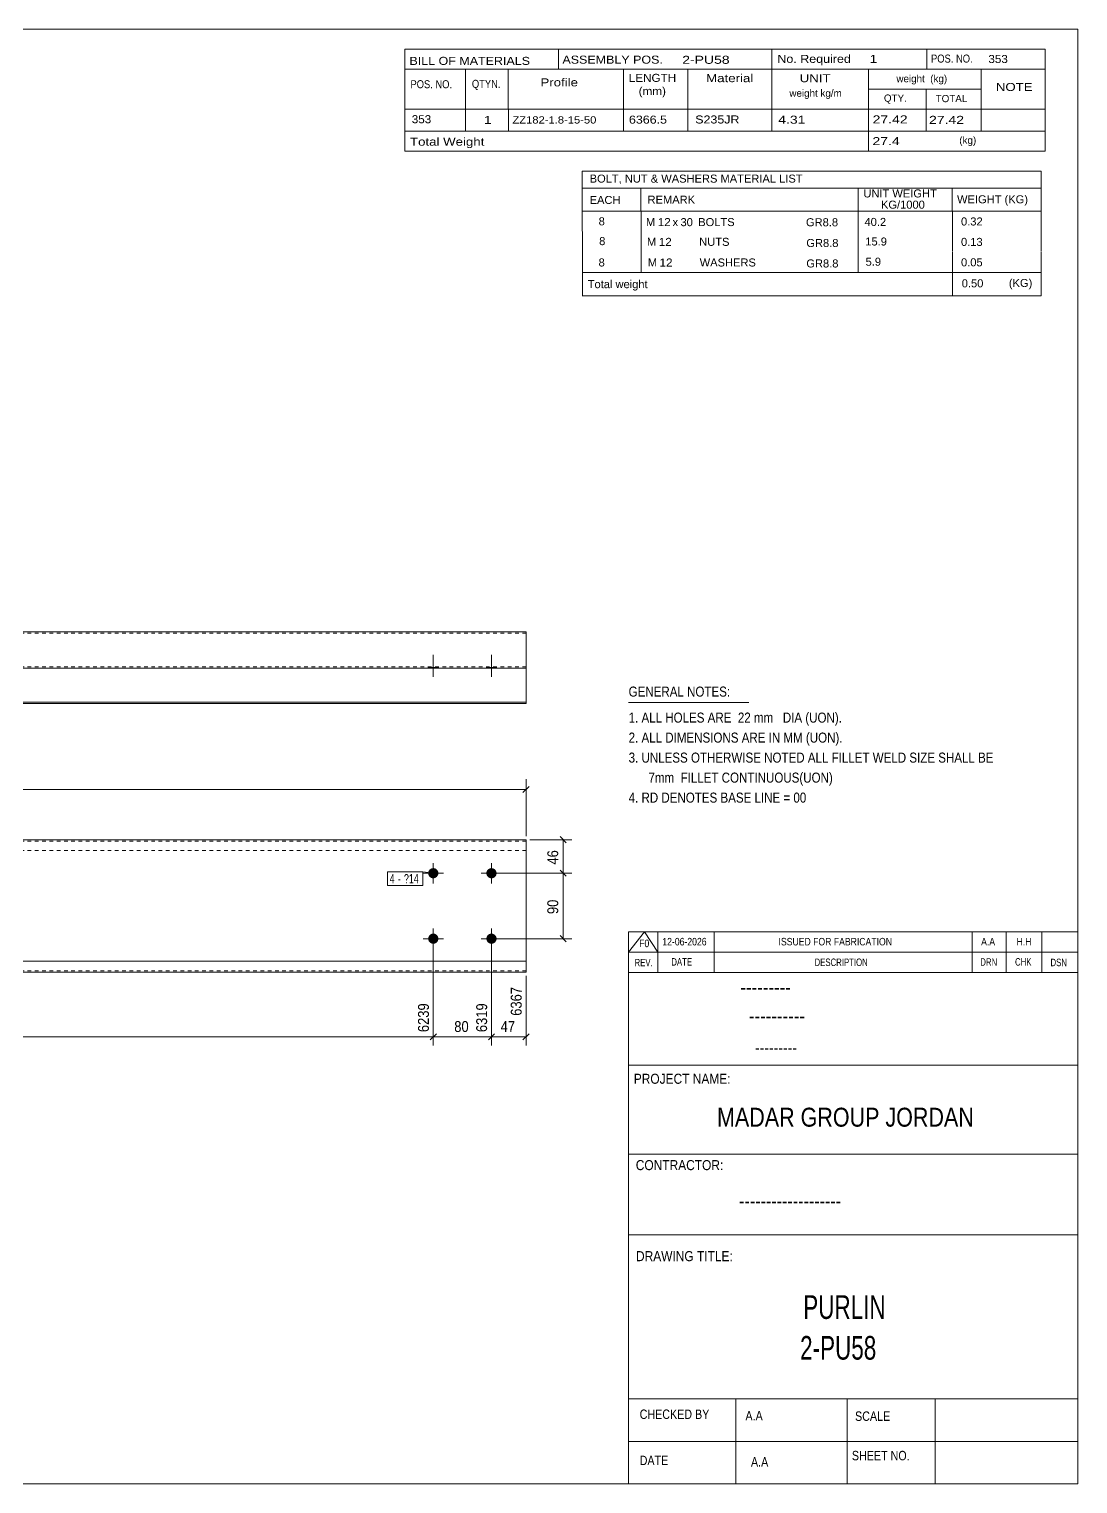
# Model space of a CAD drawing. Header units: millimetres. Extents: x 2 to 579, y 1 to 405.
# Drawn here: x 290.7 to 579, y 5 to 405 of the extents above; entities that cross this region are included whole.
import ezdxf

# ---------------------------------------------------------------- set-up
doc = ezdxf.new("R2010")
doc.units = ezdxf.units.MM
doc.linetypes.add('XKITLINE00', pattern=[0])
doc.linetypes.add('XKITLINE01', pattern=[4, 1, -1, 1, -1])
for name, color, linetype, lineweight in [('Bolt', 3, 'Continuous', 0), ('BoltMark', 7, 'Continuous', 0), ('Dimensions', 7, 'Continuous', 0), ('DrawingSheet', 5, 'Continuous', 0), ('OtherObjectType', 7, 'Continuous', 0), ('Part', 2, 'Continuous', 0)]:
    doc.layers.add(name, color=color, linetype=linetype, lineweight=lineweight)
doc.styles.add('@ARIAL_UNICODE_MS_BOLD', font='ARIAL.TTF')
doc.styles.add('ARIAL', font='ARIAL.TTF')
doc.styles.add('ARIAL_NARROW', font='ARIALN.TTF')
doc.styles.add('COMIC_SANS_MS_BOLD', font='COMICBD.TTF')
doc.styles.add('SWIS721_EX_BT', font='ARIAL.TTF')
doc.styles.add('SWISSE', font='ARIAL.TTF')

# ---------------------------------------------------------------- blocks, each defined once
blk = doc.blocks.new('*A2')
at = {"layer": 'Bolt'}
for points in [[(403.2, 172.88), (403.2, 172.84), (403.19, 172.81), (403.19, 172.77), (403.19, 172.74), (403.18, 172.7), (403.18, 172.67), (403.17, 172.64), (403.16, 172.6), (403.16, 172.57), (403.15, 172.54), (403.14, 172.5), (403.13, 172.47), (403.12, 172.44), (403.1, 172.41), (403.09, 172.37), (403.08, 172.34), (403.06, 172.31), (403.05, 172.28), (403.03, 172.25), (403.02, 172.22), (403, 172.19), (402.98, 172.16), (402.96, 172.13), (402.94, 172.1), (402.92, 172.08), (402.9, 172.05), (402.88, 172.02), (402.86, 172), (402.83, 171.97), (402.81, 171.94), (402.79, 171.92), (402.76, 171.9), (402.74, 171.87), (402.71, 171.85), (402.69, 171.83), (402.66, 171.81), (402.63, 171.79), (402.6, 171.77), (402.57, 171.75), (402.55, 171.73), (402.52, 171.71), (402.49, 171.69), (402.46, 171.68), (402.43, 171.66), (402.4, 171.64), (402.36, 171.63), (402.33, 171.62), (402.3, 171.6), (402.27, 171.59), (402.24, 171.58), (402.2, 171.57), (402.17, 171.56), (402.14, 171.55), (402.1, 171.54), (402.07, 171.54), (402.04, 171.53), (402, 171.53), (401.97, 171.52), (401.93, 171.52), (401.9, 171.51), (401.87, 171.51), (401.83, 171.51), (401.8, 171.51), (401.76, 171.51), (401.73, 171.51), (401.69, 171.51), (401.66, 171.52), (401.63, 171.52), (401.59, 171.53), (401.56, 171.53), (401.52, 171.54), (401.49, 171.54), (401.46, 171.55), (401.42, 171.56), (401.39, 171.57), (401.36, 171.58), (401.33, 171.59), (401.29, 171.6), (401.26, 171.62), (401.23, 171.63), (401.2, 171.64), (401.17, 171.66), (401.14, 171.68), (401.11, 171.69), (401.08, 171.71), (401.05, 171.73), (401.02, 171.75), (400.99, 171.77), (400.96, 171.79), (400.94, 171.81), (400.91, 171.83), (400.88, 171.85), (400.86, 171.87), (400.83, 171.9), (400.81, 171.92), (400.78, 171.94), (400.76, 171.97), (400.74, 172), (400.71, 172.02), (400.69, 172.05), (400.67, 172.08), (400.65, 172.1), (400.63, 172.13), (400.61, 172.16), (400.6, 172.19), (400.58, 172.22), (400.56, 172.25), (400.55, 172.28), (400.53, 172.31), (400.52, 172.34), (400.5, 172.37), (400.49, 172.41), (400.48, 172.44), (400.47, 172.47), (400.46, 172.5), (400.45, 172.54), (400.44, 172.57), (400.43, 172.6), (400.42, 172.64), (400.42, 172.67), (400.41, 172.7), (400.41, 172.74), (400.4, 172.77), (400.4, 172.81), (400.4, 172.84), (400.4, 172.88), (400.4, 172.91), (400.4, 172.94), (400.4, 172.98), (400.4, 173.01), (400.4, 173.05), (400.41, 173.08), (400.41, 173.12), (400.42, 173.15), (400.42, 173.18), (400.43, 173.22), (400.44, 173.25), (400.45, 173.28), (400.46, 173.32), (400.47, 173.35), (400.48, 173.38), (400.49, 173.41), (400.5, 173.45), (400.52, 173.48), (400.53, 173.51), (400.55, 173.54), (400.56, 173.57), (400.58, 173.6), (400.6, 173.63), (400.61, 173.66), (400.63, 173.69), (400.65, 173.72), (400.67, 173.74), (400.69, 173.77), (400.71, 173.8), (400.74, 173.82), (400.76, 173.85), (400.78, 173.88), (400.81, 173.9), (400.83, 173.92), (400.86, 173.95), (400.88, 173.97), (400.91, 173.99), (400.94, 174.01), (400.96, 174.03), (400.99, 174.05), (401.02, 174.07), (401.05, 174.09), (401.08, 174.11), (401.11, 174.13), (401.14, 174.14), (401.17, 174.16), (401.2, 174.18), (401.23, 174.19), (401.26, 174.2), (401.29, 174.22), (401.33, 174.23), (401.36, 174.24), (401.39, 174.25), (401.42, 174.26), (401.46, 174.27), (401.49, 174.28), (401.52, 174.28), (401.56, 174.29), (401.59, 174.29), (401.63, 174.3), (401.66, 174.3), (401.69, 174.31), (401.73, 174.31), (401.76, 174.31), (401.8, 174.31), (401.83, 174.31), (401.87, 174.31), (401.9, 174.31), (401.93, 174.3), (401.97, 174.3), (402, 174.29), (402.04, 174.29), (402.07, 174.28), (402.1, 174.28), (402.14, 174.27), (402.17, 174.26), (402.2, 174.25), (402.24, 174.24), (402.27, 174.23), (402.3, 174.22), (402.33, 174.2), (402.36, 174.19), (402.4, 174.18), (402.43, 174.16), (402.46, 174.14), (402.49, 174.13), (402.52, 174.11), (402.55, 174.09), (402.57, 174.07), (402.6, 174.05), (402.63, 174.03), (402.66, 174.01), (402.69, 173.99), (402.71, 173.97), (402.74, 173.95), (402.76, 173.92), (402.79, 173.9), (402.81, 173.88), (402.83, 173.85), (402.86, 173.82), (402.88, 173.8), (402.9, 173.77), (402.92, 173.74), (402.94, 173.72), (402.96, 173.69), (402.98, 173.66), (403, 173.63), (403.02, 173.6), (403.03, 173.57), (403.05, 173.54), (403.06, 173.51), (403.08, 173.48), (403.09, 173.45), (403.1, 173.41), (403.12, 173.38), (403.13, 173.35), (403.14, 173.32), (403.15, 173.28), (403.16, 173.25), (403.16, 173.22), (403.17, 173.18), (403.18, 173.15), (403.18, 173.12), (403.19, 173.08), (403.19, 173.05), (403.19, 173.01), (403.2, 172.98), (403.2, 172.94), (403.2, 172.91)], [(419.2, 172.88), (419.2, 172.84), (419.19, 172.81), (419.19, 172.77), (419.19, 172.74), (419.18, 172.7), (419.18, 172.67), (419.17, 172.64), (419.16, 172.6), (419.16, 172.57), (419.15, 172.54), (419.14, 172.5), (419.13, 172.47), (419.12, 172.44), (419.1, 172.41), (419.09, 172.37), (419.08, 172.34), (419.06, 172.31), (419.05, 172.28), (419.03, 172.25), (419.02, 172.22), (419, 172.19), (418.98, 172.16), (418.96, 172.13), (418.94, 172.1), (418.92, 172.08), (418.9, 172.05), (418.88, 172.02), (418.86, 172), (418.83, 171.97), (418.81, 171.94), (418.79, 171.92), (418.76, 171.9), (418.74, 171.87), (418.71, 171.85), (418.69, 171.83), (418.66, 171.81), (418.63, 171.79), (418.6, 171.77), (418.57, 171.75), (418.55, 171.73), (418.52, 171.71), (418.49, 171.69), (418.46, 171.68), (418.43, 171.66), (418.4, 171.64), (418.36, 171.63), (418.33, 171.62), (418.3, 171.6), (418.27, 171.59), (418.24, 171.58), (418.2, 171.57), (418.17, 171.56), (418.14, 171.55), (418.1, 171.54), (418.07, 171.54), (418.04, 171.53), (418, 171.53), (417.97, 171.52), (417.93, 171.52), (417.9, 171.51), (417.87, 171.51), (417.83, 171.51), (417.8, 171.51), (417.76, 171.51), (417.73, 171.51), (417.69, 171.51), (417.66, 171.52), (417.63, 171.52), (417.59, 171.53), (417.56, 171.53), (417.52, 171.54), (417.49, 171.54), (417.46, 171.55), (417.42, 171.56), (417.39, 171.57), (417.36, 171.58), (417.33, 171.59), (417.29, 171.6), (417.26, 171.62), (417.23, 171.63), (417.2, 171.64), (417.17, 171.66), (417.14, 171.68), (417.11, 171.69), (417.08, 171.71), (417.05, 171.73), (417.02, 171.75), (416.99, 171.77), (416.96, 171.79), (416.94, 171.81), (416.91, 171.83), (416.88, 171.85), (416.86, 171.87), (416.83, 171.9), (416.81, 171.92), (416.78, 171.94), (416.76, 171.97), (416.74, 172), (416.71, 172.02), (416.69, 172.05), (416.67, 172.08), (416.65, 172.1), (416.63, 172.13), (416.61, 172.16), (416.6, 172.19), (416.58, 172.22), (416.56, 172.25), (416.55, 172.28), (416.53, 172.31), (416.52, 172.34), (416.5, 172.37), (416.49, 172.41), (416.48, 172.44), (416.47, 172.47), (416.46, 172.5), (416.45, 172.54), (416.44, 172.57), (416.43, 172.6), (416.42, 172.64), (416.42, 172.67), (416.41, 172.7), (416.41, 172.74), (416.4, 172.77), (416.4, 172.81), (416.4, 172.84), (416.4, 172.88), (416.4, 172.91), (416.4, 172.94), (416.4, 172.98), (416.4, 173.01), (416.4, 173.05), (416.41, 173.08), (416.41, 173.12), (416.42, 173.15), (416.42, 173.18), (416.43, 173.22), (416.44, 173.25), (416.45, 173.28), (416.46, 173.32), (416.47, 173.35), (416.48, 173.38), (416.49, 173.41), (416.5, 173.45), (416.52, 173.48), (416.53, 173.51), (416.55, 173.54), (416.56, 173.57), (416.58, 173.6), (416.6, 173.63), (416.61, 173.66), (416.63, 173.69), (416.65, 173.72), (416.67, 173.74), (416.69, 173.77), (416.71, 173.8), (416.74, 173.82), (416.76, 173.85), (416.78, 173.88), (416.81, 173.9), (416.83, 173.92), (416.86, 173.95), (416.88, 173.97), (416.91, 173.99), (416.94, 174.01), (416.96, 174.03), (416.99, 174.05), (417.02, 174.07), (417.05, 174.09), (417.08, 174.11), (417.11, 174.13), (417.14, 174.14), (417.17, 174.16), (417.2, 174.18), (417.23, 174.19), (417.26, 174.2), (417.29, 174.22), (417.33, 174.23), (417.36, 174.24), (417.39, 174.25), (417.42, 174.26), (417.46, 174.27), (417.49, 174.28), (417.52, 174.28), (417.56, 174.29), (417.59, 174.29), (417.63, 174.3), (417.66, 174.3), (417.69, 174.31), (417.73, 174.31), (417.76, 174.31), (417.8, 174.31), (417.83, 174.31), (417.87, 174.31), (417.9, 174.31), (417.93, 174.3), (417.97, 174.3), (418, 174.29), (418.04, 174.29), (418.07, 174.28), (418.1, 174.28), (418.14, 174.27), (418.17, 174.26), (418.2, 174.25), (418.24, 174.24), (418.27, 174.23), (418.3, 174.22), (418.33, 174.2), (418.36, 174.19), (418.4, 174.18), (418.43, 174.16), (418.46, 174.14), (418.49, 174.13), (418.52, 174.11), (418.55, 174.09), (418.57, 174.07), (418.6, 174.05), (418.63, 174.03), (418.66, 174.01), (418.69, 173.99), (418.71, 173.97), (418.74, 173.95), (418.76, 173.92), (418.79, 173.9), (418.81, 173.88), (418.83, 173.85), (418.86, 173.82), (418.88, 173.8), (418.9, 173.77), (418.92, 173.74), (418.94, 173.72), (418.96, 173.69), (418.98, 173.66), (419, 173.63), (419.02, 173.6), (419.03, 173.57), (419.05, 173.54), (419.06, 173.51), (419.08, 173.48), (419.09, 173.45), (419.1, 173.41), (419.12, 173.38), (419.13, 173.35), (419.14, 173.32), (419.15, 173.28), (419.16, 173.25), (419.16, 173.22), (419.17, 173.18), (419.18, 173.15), (419.18, 173.12), (419.19, 173.08), (419.19, 173.05), (419.19, 173.01), (419.2, 172.98), (419.2, 172.94), (419.2, 172.91)], [(403.2, 154.88), (403.2, 154.84), (403.19, 154.81), (403.19, 154.77), (403.19, 154.74), (403.18, 154.7), (403.18, 154.67), (403.17, 154.64), (403.16, 154.6), (403.16, 154.57), (403.15, 154.54), (403.14, 154.5), (403.13, 154.47), (403.12, 154.44), (403.1, 154.41), (403.09, 154.37), (403.08, 154.34), (403.06, 154.31), (403.05, 154.28), (403.03, 154.25), (403.02, 154.22), (403, 154.19), (402.98, 154.16), (402.96, 154.13), (402.94, 154.1), (402.92, 154.08), (402.9, 154.05), (402.88, 154.02), (402.86, 154), (402.83, 153.97), (402.81, 153.94), (402.79, 153.92), (402.76, 153.9), (402.74, 153.87), (402.71, 153.85), (402.69, 153.83), (402.66, 153.81), (402.63, 153.79), (402.6, 153.77), (402.57, 153.75), (402.55, 153.73), (402.52, 153.71), (402.49, 153.69), (402.46, 153.68), (402.43, 153.66), (402.4, 153.64), (402.36, 153.63), (402.33, 153.62), (402.3, 153.6), (402.27, 153.59), (402.24, 153.58), (402.2, 153.57), (402.17, 153.56), (402.14, 153.55), (402.1, 153.54), (402.07, 153.54), (402.04, 153.53), (402, 153.53), (401.97, 153.52), (401.93, 153.52), (401.9, 153.51), (401.87, 153.51), (401.83, 153.51), (401.8, 153.51), (401.76, 153.51), (401.73, 153.51), (401.69, 153.51), (401.66, 153.52), (401.63, 153.52), (401.59, 153.53), (401.56, 153.53), (401.52, 153.54), (401.49, 153.54), (401.46, 153.55), (401.42, 153.56), (401.39, 153.57), (401.36, 153.58), (401.33, 153.59), (401.29, 153.6), (401.26, 153.62), (401.23, 153.63), (401.2, 153.64), (401.17, 153.66), (401.14, 153.68), (401.11, 153.69), (401.08, 153.71), (401.05, 153.73), (401.02, 153.75), (400.99, 153.77), (400.96, 153.79), (400.94, 153.81), (400.91, 153.83), (400.88, 153.85), (400.86, 153.87), (400.83, 153.9), (400.81, 153.92), (400.78, 153.94), (400.76, 153.97), (400.74, 154), (400.71, 154.02), (400.69, 154.05), (400.67, 154.08), (400.65, 154.1), (400.63, 154.13), (400.61, 154.16), (400.6, 154.19), (400.58, 154.22), (400.56, 154.25), (400.55, 154.28), (400.53, 154.31), (400.52, 154.34), (400.5, 154.37), (400.49, 154.41), (400.48, 154.44), (400.47, 154.47), (400.46, 154.5), (400.45, 154.54), (400.44, 154.57), (400.43, 154.6), (400.42, 154.64), (400.42, 154.67), (400.41, 154.7), (400.41, 154.74), (400.4, 154.77), (400.4, 154.81), (400.4, 154.84), (400.4, 154.88), (400.4, 154.91), (400.4, 154.94), (400.4, 154.98), (400.4, 155.01), (400.4, 155.05), (400.41, 155.08), (400.41, 155.12), (400.42, 155.15), (400.42, 155.18), (400.43, 155.22), (400.44, 155.25), (400.45, 155.28), (400.46, 155.32), (400.47, 155.35), (400.48, 155.38), (400.49, 155.41), (400.5, 155.45), (400.52, 155.48), (400.53, 155.51), (400.55, 155.54), (400.56, 155.57), (400.58, 155.6), (400.6, 155.63), (400.61, 155.66), (400.63, 155.69), (400.65, 155.72), (400.67, 155.74), (400.69, 155.77), (400.71, 155.8), (400.74, 155.82), (400.76, 155.85), (400.78, 155.88), (400.81, 155.9), (400.83, 155.92), (400.86, 155.95), (400.88, 155.97), (400.91, 155.99), (400.94, 156.01), (400.96, 156.03), (400.99, 156.05), (401.02, 156.07), (401.05, 156.09), (401.08, 156.11), (401.11, 156.13), (401.14, 156.14), (401.17, 156.16), (401.2, 156.18), (401.23, 156.19), (401.26, 156.2), (401.29, 156.22), (401.33, 156.23), (401.36, 156.24), (401.39, 156.25), (401.42, 156.26), (401.46, 156.27), (401.49, 156.28), (401.52, 156.28), (401.56, 156.29), (401.59, 156.29), (401.63, 156.3), (401.66, 156.3), (401.69, 156.31), (401.73, 156.31), (401.76, 156.31), (401.8, 156.31), (401.83, 156.31), (401.87, 156.31), (401.9, 156.31), (401.93, 156.3), (401.97, 156.3), (402, 156.29), (402.04, 156.29), (402.07, 156.28), (402.1, 156.28), (402.14, 156.27), (402.17, 156.26), (402.2, 156.25), (402.24, 156.24), (402.27, 156.23), (402.3, 156.22), (402.33, 156.2), (402.36, 156.19), (402.4, 156.18), (402.43, 156.16), (402.46, 156.14), (402.49, 156.13), (402.52, 156.11), (402.55, 156.09), (402.57, 156.07), (402.6, 156.05), (402.63, 156.03), (402.66, 156.01), (402.69, 155.99), (402.71, 155.97), (402.74, 155.95), (402.76, 155.92), (402.79, 155.9), (402.81, 155.88), (402.83, 155.85), (402.86, 155.82), (402.88, 155.8), (402.9, 155.77), (402.92, 155.74), (402.94, 155.72), (402.96, 155.69), (402.98, 155.66), (403, 155.63), (403.02, 155.6), (403.03, 155.57), (403.05, 155.54), (403.06, 155.51), (403.08, 155.48), (403.09, 155.45), (403.1, 155.41), (403.12, 155.38), (403.13, 155.35), (403.14, 155.32), (403.15, 155.28), (403.16, 155.25), (403.16, 155.22), (403.17, 155.18), (403.18, 155.15), (403.18, 155.12), (403.19, 155.08), (403.19, 155.05), (403.19, 155.01), (403.2, 154.98), (403.2, 154.94), (403.2, 154.91)], [(419.2, 154.88), (419.2, 154.84), (419.19, 154.81), (419.19, 154.77), (419.19, 154.74), (419.18, 154.7), (419.18, 154.67), (419.17, 154.64), (419.16, 154.6), (419.16, 154.57), (419.15, 154.54), (419.14, 154.5), (419.13, 154.47), (419.12, 154.44), (419.1, 154.41), (419.09, 154.37), (419.08, 154.34), (419.06, 154.31), (419.05, 154.28), (419.03, 154.25), (419.02, 154.22), (419, 154.19), (418.98, 154.16), (418.96, 154.13), (418.94, 154.1), (418.92, 154.08), (418.9, 154.05), (418.88, 154.02), (418.86, 154), (418.83, 153.97), (418.81, 153.94), (418.79, 153.92), (418.76, 153.9), (418.74, 153.87), (418.71, 153.85), (418.69, 153.83), (418.66, 153.81), (418.63, 153.79), (418.6, 153.77), (418.57, 153.75), (418.55, 153.73), (418.52, 153.71), (418.49, 153.69), (418.46, 153.68), (418.43, 153.66), (418.4, 153.64), (418.36, 153.63), (418.33, 153.62), (418.3, 153.6), (418.27, 153.59), (418.24, 153.58), (418.2, 153.57), (418.17, 153.56), (418.14, 153.55), (418.1, 153.54), (418.07, 153.54), (418.04, 153.53), (418, 153.53), (417.97, 153.52), (417.93, 153.52), (417.9, 153.51), (417.87, 153.51), (417.83, 153.51), (417.8, 153.51), (417.76, 153.51), (417.73, 153.51), (417.69, 153.51), (417.66, 153.52), (417.63, 153.52), (417.59, 153.53), (417.56, 153.53), (417.52, 153.54), (417.49, 153.54), (417.46, 153.55), (417.42, 153.56), (417.39, 153.57), (417.36, 153.58), (417.33, 153.59), (417.29, 153.6), (417.26, 153.62), (417.23, 153.63), (417.2, 153.64), (417.17, 153.66), (417.14, 153.68), (417.11, 153.69), (417.08, 153.71), (417.05, 153.73), (417.02, 153.75), (416.99, 153.77), (416.96, 153.79), (416.94, 153.81), (416.91, 153.83), (416.88, 153.85), (416.86, 153.87), (416.83, 153.9), (416.81, 153.92), (416.78, 153.94), (416.76, 153.97), (416.74, 154), (416.71, 154.02), (416.69, 154.05), (416.67, 154.08), (416.65, 154.1), (416.63, 154.13), (416.61, 154.16), (416.6, 154.19), (416.58, 154.22), (416.56, 154.25), (416.55, 154.28), (416.53, 154.31), (416.52, 154.34), (416.5, 154.37), (416.49, 154.41), (416.48, 154.44), (416.47, 154.47), (416.46, 154.5), (416.45, 154.54), (416.44, 154.57), (416.43, 154.6), (416.42, 154.64), (416.42, 154.67), (416.41, 154.7), (416.41, 154.74), (416.4, 154.77), (416.4, 154.81), (416.4, 154.84), (416.4, 154.88), (416.4, 154.91), (416.4, 154.94), (416.4, 154.98), (416.4, 155.01), (416.4, 155.05), (416.41, 155.08), (416.41, 155.12), (416.42, 155.15), (416.42, 155.18), (416.43, 155.22), (416.44, 155.25), (416.45, 155.28), (416.46, 155.32), (416.47, 155.35), (416.48, 155.38), (416.49, 155.41), (416.5, 155.45), (416.52, 155.48), (416.53, 155.51), (416.55, 155.54), (416.56, 155.57), (416.58, 155.6), (416.6, 155.63), (416.61, 155.66), (416.63, 155.69), (416.65, 155.72), (416.67, 155.74), (416.69, 155.77), (416.71, 155.8), (416.74, 155.82), (416.76, 155.85), (416.78, 155.88), (416.81, 155.9), (416.83, 155.92), (416.86, 155.95), (416.88, 155.97), (416.91, 155.99), (416.94, 156.01), (416.96, 156.03), (416.99, 156.05), (417.02, 156.07), (417.05, 156.09), (417.08, 156.11), (417.11, 156.13), (417.14, 156.14), (417.17, 156.16), (417.2, 156.18), (417.23, 156.19), (417.26, 156.2), (417.29, 156.22), (417.33, 156.23), (417.36, 156.24), (417.39, 156.25), (417.42, 156.26), (417.46, 156.27), (417.49, 156.28), (417.52, 156.28), (417.56, 156.29), (417.59, 156.29), (417.63, 156.3), (417.66, 156.3), (417.69, 156.31), (417.73, 156.31), (417.76, 156.31), (417.8, 156.31), (417.83, 156.31), (417.87, 156.31), (417.9, 156.31), (417.93, 156.3), (417.97, 156.3), (418, 156.29), (418.04, 156.29), (418.07, 156.28), (418.1, 156.28), (418.14, 156.27), (418.17, 156.26), (418.2, 156.25), (418.24, 156.24), (418.27, 156.23), (418.3, 156.22), (418.33, 156.2), (418.36, 156.19), (418.4, 156.18), (418.43, 156.16), (418.46, 156.14), (418.49, 156.13), (418.52, 156.11), (418.55, 156.09), (418.57, 156.07), (418.6, 156.05), (418.63, 156.03), (418.66, 156.01), (418.69, 155.99), (418.71, 155.97), (418.74, 155.95), (418.76, 155.92), (418.79, 155.9), (418.81, 155.88), (418.83, 155.85), (418.86, 155.82), (418.88, 155.8), (418.9, 155.77), (418.92, 155.74), (418.94, 155.72), (418.96, 155.69), (418.98, 155.66), (419, 155.63), (419.02, 155.6), (419.03, 155.57), (419.05, 155.54), (419.06, 155.51), (419.08, 155.48), (419.09, 155.45), (419.1, 155.41), (419.12, 155.38), (419.13, 155.35), (419.14, 155.32), (419.15, 155.28), (419.16, 155.25), (419.16, 155.22), (419.17, 155.18), (419.18, 155.15), (419.18, 155.12), (419.19, 155.08), (419.19, 155.05), (419.19, 155.01), (419.2, 154.98), (419.2, 154.94), (419.2, 154.91)]]:
    blk.add_hatch(color=3, dxfattribs=at).paths.add_polyline_path(points, flags=17)
at = {"layer": 'Bolt', "color": 3, "linetype": 'XKITLINE00', "lineweight": 0}
for p, q in [((404.6, 172.91), (399, 172.91)), ((401.8, 175.71), (401.8, 170.11)), ((420.6, 172.91), (415, 172.91)), ((417.8, 175.71), (417.8, 170.11)), ((401.8, 157.71), (401.8, 152.11)), ((417.8, 157.71), (417.8, 152.11)), ((404.6, 154.91), (399, 154.91)), ((420.6, 154.91), (415, 154.91))]:
    blk.add_line(p, q, dxfattribs=at)
blk = doc.blocks.new('*A3')
at = {"layer": 'Part'}
blk.add_hatch(color=2, dxfattribs=at).paths.add_polyline_path([(76.7, 183.51), (78.3, 183.51), (77.5, 182.11)], flags=17)
at = {"layer": 'Part', "color": 2, "linetype": 'XKITLINE00', "lineweight": 0}
for p, q in [((17.5, 145.71), (17.5, 182.11)), ((243.5, 182.11), (17.5, 182.11)), ((77.5, 182.11), (76.7, 183.51)), ((76.7, 183.51), (78.3, 183.51)), ((78.3, 183.51), (77.5, 182.11)), ((427.3, 182.11), (243.6, 182.11)), ((427.3, 182.11), (427.3, 145.71)), ((243.5, 148.71), (17.5, 148.71)), ((427.3, 148.71), (243.6, 148.71)), ((243.5, 145.71), (17.5, 145.71)), ((427.3, 145.71), (243.6, 145.71))]:
    blk.add_line(p, q, dxfattribs=at)
at = {"layer": 'Part', "color": 7, "linetype": 'XKITLINE01', "lineweight": 0}
for p, q in [((243.5, 181.75), (17.5, 181.75)), ((427.3, 181.75), (243.6, 181.75)), ((243.5, 179.11), (17.5, 179.11)), ((427.3, 179.11), (243.6, 179.11)), ((243.5, 146.07), (17.5, 146.07)), ((427.3, 146.07), (243.6, 146.07))]:
    blk.add_line(p, q, dxfattribs=at)
at = {"layer": 'Part', "color": 2, "linetype": 'XKITLINE00', "lineweight": 0}
blk.add_circle((77.5, 183.01), 1, dxfattribs=at)
blk = doc.blocks.new('*A5')
at = {"layer": 'Bolt'}
for points in [[(400.4, 229.25), (400.4, 229.61), (403.2, 229.61), (403.2, 229.25)], [(400.4, 229.25), (400.4, 229.61), (403.2, 229.61), (403.2, 229.25)], [(416.4, 229.25), (416.4, 229.61), (419.2, 229.61), (419.2, 229.25)], [(416.4, 229.25), (416.4, 229.61), (419.2, 229.61), (419.2, 229.25)]]:
    blk.add_hatch(color=3, dxfattribs=at).paths.add_polyline_path(points, flags=17)
at = {"layer": 'Bolt', "color": 3, "linetype": 'XKITLINE00', "lineweight": 0}
for p, q in [((401.8, 232.93), (401.8, 226.93)), ((401.8, 232.93), (401.8, 226.93)), ((417.8, 232.93), (417.8, 226.93)), ((417.8, 232.93), (417.8, 226.93)), ((400.4, 229.61), (400.4, 229.25)), ((400.4, 229.61), (400.4, 229.25)), ((403.2, 229.61), (403.2, 229.25)), ((403.2, 229.61), (403.2, 229.25)), ((416.4, 229.61), (416.4, 229.25)), ((416.4, 229.61), (416.4, 229.25)), ((419.2, 229.61), (419.2, 229.25)), ((419.2, 229.61), (419.2, 229.25))]:
    blk.add_line(p, q, dxfattribs=at)
blk = doc.blocks.new('*A6')
at = {"layer": 'Part'}
blk.add_hatch(color=2, dxfattribs=at).paths.add_polyline_path([(76.7, 230.83), (78.3, 230.83), (77.5, 229.43)], flags=17)
at = {"layer": 'Part', "color": 2, "linetype": 'XKITLINE00', "lineweight": 0}
for p, q in [((17.5, 219.61), (17.5, 239.25)), ((243.5, 239.25), (17.5, 239.25)), ((427.3, 239.25), (243.6, 239.25)), ((427.3, 239.25), (427.3, 219.61)), ((243.5, 229.25), (17.5, 229.25)), ((77.5, 229.43), (76.7, 230.83)), ((76.7, 230.83), (78.3, 230.83)), ((78.3, 230.83), (77.5, 229.43)), ((427.3, 229.25), (243.6, 229.25)), ((243.5, 219.97), (17.5, 219.97)), ((243.5, 219.61), (17.5, 219.61)), ((427.3, 219.97), (243.6, 219.97)), ((427.3, 219.61), (243.6, 219.61))]:
    blk.add_line(p, q, dxfattribs=at)
at = {"layer": 'Part', "color": 7, "linetype": 'XKITLINE01', "lineweight": 0}
for p, q in [((243.5, 238.89), (17.5, 238.89)), ((427.3, 238.89), (243.6, 238.89)), ((243.5, 229.61), (17.5, 229.61)), ((427.3, 229.61), (243.6, 229.61))]:
    blk.add_line(p, q, dxfattribs=at)
at = {"layer": 'Part', "color": 2, "linetype": 'XKITLINE00', "lineweight": 0}
blk.add_circle((77.5, 230.33), 1, dxfattribs=at)
blk = doc.blocks.new('*A7')
at = {"layer": 'DrawingSheet', "color": 5, "linetype": 'XKITLINE00', "lineweight": 0}
for p, q in [((579, 405), (5, 405)), ((5, 405), (5, 5)), ((579, 5), (579, 405)), ((5, 5), (579, 5))]:
    blk.add_line(p, q, dxfattribs=at)
at = {"layer": 'DrawingSheet', "color": 5, "style": 'ARIAL', "width": 0.85}
blk.add_text('Tekla structures', height=2, rotation=90, dxfattribs=at).set_placement((4.5, 5.5))
blk = doc.blocks.new('*A8')
at = {"layer": 'OtherObjectType', "color": 7, "linetype": 'XKITLINE00', "lineweight": 0}
for p, q in [((442.76, 365.95), (442.75, 354.95)), ((442.76, 365.95), (568.88, 365.95)), ((568.88, 365.95), (568.88, 354.95)), ((442.75, 361.3), (568.88, 361.3)), ((458.87, 361.31), (458.87, 354.95)), ((518.57, 361.31), (518.57, 354.95)), ((544.47, 361.29), (544.47, 354.95)), ((442.76, 354.92), (442.76, 349.42)), ((442.77, 354.95), (568.88, 354.95)), ((458.92, 354.95), (458.92, 349.33)), ((518.57, 354.95), (518.57, 349.33)), ((544.5, 354.95), (544.5, 349.45)), ((568.88, 354.95), (568.88, 349.45)), ((442.79, 349.33), (442.79, 343.72)), ((458.95, 349.33), (458.95, 343.71)), ((518.57, 349.33), (518.57, 343.71)), ((544.5, 349.33), (544.5, 343.83)), ((568.88, 349.33), (568.88, 343.83)), ((442.79, 343.7), (442.79, 338.13)), ((458.95, 343.71), (458.95, 338.09)), ((518.57, 343.71), (518.57, 338.09)), ((544.5, 343.71), (544.5, 338.1)), ((568.88, 343.71), (568.88, 338.1)), ((568.88, 338.1), (442.75, 338.13)), ((442.78, 338.09), (442.78, 331.69)), ((442.85, 338.09), (568.87, 338.09)), ((544.5, 338.06), (544.5, 331.64)), ((568.87, 338.06), (568.87, 331.65)), ((442.77, 331.65), (568.87, 331.65))]:
    blk.add_line(p, q, dxfattribs=at)
at = {"layer": 'OtherObjectType', "color": 7, "style": 'ARIAL_NARROW'}
for s, width, p in [('BOLT, NUT & WASHERS MATERIAL LIST', 1.211571, (444.79, 362.79)), ('UNIT WEIGHT', 1.211571, (520.03, 358.72)), ('EACH', 1.211571, (444.78, 356.92)), ('REMARK', 1.211571, (460.7, 357.01)), (' KG/1000', 1.211571, (524.02, 355.63)), ('WEIGHT (KG)', 1.211571, (545.78, 357.1)), ('8', 1.211571, (447.26, 351.05)), ('M', 1.211571, (460.26, 350.85)), ('12', 1.275, (463.5, 350.83)), ('x', 1.211571, (467.58, 350.83)), ('30', 1.211571, (469.76, 350.82)), ('BOLTS', 1.211571, (474.63, 350.84)), ('GR8.8', 1.211571, (504.25, 350.79)), ('40.2', 1.211571, (520.34, 350.88)), ('0.32', 1.211571, (546.87, 351.01)), ('8', 1.211571, (447.4, 345.61)), ('M', 1.211571, (460.54, 345.41)), ('12', 1.275, (463.78, 345.39)), ('NUTS', 1.211571, (474.91, 345.41)), ('GR8.8', 1.211571, (504.35, 345.09)), ('15.9', 1.211571, (520.56, 345.5)), ('0.13', 1.211571, (546.87, 345.39)), ('8', 1.211571, (447.24, 339.74)), ('M', 1.211571, (460.76, 339.74)), ('12', 1.275, (464, 339.72)), ('WASHERS', 1.211571, (475.04, 339.73)), ('GR8.8', 1.211571, (504.35, 339.47)), ('5.9', 1.211571, (520.64, 339.94)), ('0.05', 1.211571, (546.87, 339.78)), ('Total weight', 1.211571, (444.26, 333.77)), ('0.50', 1.211571, (547.07, 334)), ('(KG)', 1.211571, (560.02, 334.1))]:
    blk.add_text(s, height=2.2, dxfattribs=dict(at, width=width)).set_placement(p)
blk = doc.blocks.new('*A9')
at = {"layer": 'OtherObjectType', "color": 7, "linetype": 'XKITLINE00', "lineweight": 0}
blk.add_line((455.5, 219.82), (488.5, 219.82), dxfattribs=at)
at = {"layer": 'OtherObjectType', "color": 7, "style": 'ARIAL_NARROW', "width": 1.008832}
for s, p in [('GENERAL NOTES:', (455.5, 221.47)), ('1. ALL HOLES ARE  22 mm   DIA (UON).', (455.5, 214.32)), ('2. ALL DIMENSIONS ARE IN MM (UON).', (455.5, 208.82)), ('3. UNLESS OTHERWISE NOTED ALL FILLET WELD SIZE SHALL BE', (455.5, 203.32)), ('7mm  FILLET CONTINUOUS(UON)', (460.95, 197.82)), ('4. RD DENOTES BASE LINE = 00', (455.5, 192.32))]:
    blk.add_text(s, height=2.75, dxfattribs=at).set_placement(p)
blk = doc.blocks.new('*A10')
at = {"layer": 'OtherObjectType', "color": 7, "linetype": 'XKITLINE00', "lineweight": 0}
for p, q in [((455.5, 156.76), (579, 156.76)), ((455.5, 151.21), (459.82, 156.76)), ((455.5, 151.21), (455.5, 156.76)), ((459.82, 156.76), (463.53, 151.21)), ((463.53, 151.21), (463.53, 156.76)), ((478.97, 151.21), (478.97, 156.76)), ((549.98, 151.21), (549.98, 156.76)), ((559.24, 151.21), (559.24, 156.76)), ((569.12, 151.21), (569.12, 156.76)), ((579, 151.21), (579, 156.76)), ((455.5, 151.21), (579, 151.21)), ((455.5, 145.65), (455.5, 151.21)), ((459.21, 151.21), (579, 151.21)), ((463.53, 145.65), (463.53, 151.21)), ((478.97, 145.65), (478.97, 151.21)), ((549.98, 145.65), (549.98, 151.21)), ((559.24, 145.65), (559.24, 151.21)), ((569.12, 145.65), (569.12, 151.21)), ((579, 145.65), (579, 151.21))]:
    blk.add_line(p, q, dxfattribs=at)
at = {"layer": 'OtherObjectType', "color": 7, "style": 'ARIAL_NARROW'}
for s, height, width, p in [('F0', 2.058, 1.008832, (458.4, 152.59)), ('12-06-2026', 2.058, 1.008832, (464.76, 153.06)), ('ISSUED FOR FABRICATION', 2.0583, 1.008832, (496.71, 153.06)), ('A.A', 2.058, 1.008832, (552.4, 153.06)), ('H.H', 2.058, 1.008832, (562.13, 153.06)), ('REV.', 2.058, 0.907949, (457.13, 147.31)), ('DATE', 2.058, 0.907949, (467.23, 147.5)), ('DESCRIPTION', 2.0583, 0.907949, (506.61, 147.39)), ('DRN', 2.058, 0.907949, (552.17, 147.47)), ('CHK', 2.058, 0.907949, (561.72, 147.5)), ('DSN', 2.058, 0.907949, (571.47, 147.35))]:
    blk.add_text(s, height=height, dxfattribs=dict(at, width=width)).set_placement(p)
blk = doc.blocks.new('*A12')
at = {"layer": 'OtherObjectType', "color": 2, "linetype": 'XKITLINE00', "lineweight": 0}
for p, q in [((455.5, 145.65), (579, 145.65)), ((455.5, 5), (455.5, 145.64)), ((578.98, 145.64), (579, 5)), ((579, 120.14), (455.5, 120.14)), ((455.5, 95.63), (579, 95.63)), ((579, 73.49), (455.5, 73.49)), ((579, 28.4), (455.5, 28.4)), ((484.94, 28.4), (484.94, 5)), ((515.62, 5), (515.62, 28.4)), ((539.75, 5), (539.75, 28.4)), ((579, 16.7), (455.5, 16.7)), ((579, 5), (455.5, 5))]:
    blk.add_line(p, q, dxfattribs=at)
at = {"layer": 'OtherObjectType', "color": 4, "style": '@ARIAL_UNICODE_MS_BOLD', "width": 0.85}
blk.add_text('---------', height=3.9, dxfattribs=at).set_placement((486.23, 139.59))
at = {"layer": 'OtherObjectType', "color": 7, "style": 'ARIAL', "width": 0.85}
for s, height, p in [('----------', 3.9, (488.56, 131.77)), ('---------', 3.25, (490.21, 123.31))]:
    blk.add_text(s, height=height, dxfattribs=at).set_placement(p)
at = {"layer": 'OtherObjectType', "color": 3, "width": 0.85}
for s, style, p in [('PROJECT NAME:', 'SWIS721_EX_BT', (456.92, 115.01)), ('CONTRACTOR:', 'SWISSE', (457.47, 91.27)), ('DRAWING TITLE:', 'SWIS721_EX_BT', (457.53, 66.24))]:
    blk.add_text(s, height=2.7618, dxfattribs=dict(at, style=style)).set_placement(p)
at = {"layer": 'OtherObjectType', "color": 7, "width": 0.85}
for s, height, p in [('MADAR GROUP JORDAN', 5.2, (479.79, 103.23)), ('CHECKED BY', 2.592, (458.53, 22.86)), ('A.A', 2.592, (487.61, 22.45)), ('SCALE', 2.592, (517.74, 22.33)), ('DATE', 2.592, (458.54, 10.16)), ('A.A', 2.592, (489.14, 9.76)), ('SHEET NO.', 2.592, (516.87, 11.49))]:
    blk.add_text(s, height=height, dxfattribs=at).set_placement(p)
at = {"layer": 'OtherObjectType', "color": 1}
for s, height, style, width, p in [('-------------------', 3.9, 'COMIC_SANS_MS_BOLD', 0.85, (485.87, 80.86)), ('PURLIN', 6.5, 'ARIAL', 0.68, (503.5, 50.37)), ('2-PU58', 6.5, 'ARIAL', 0.68, (502.64, 39.17))]:
    blk.add_text(s, height=height, dxfattribs=dict(at, style=style, width=width)).set_placement(p)
blk = doc.blocks.new('*A13')
at = {"layer": 'OtherObjectType', "color": 7, "linetype": 'XKITLINE00', "lineweight": 0}
for p, q in [((393.98, 399.5), (569.98, 399.5)), ((393.98, 399.5), (393.98, 388.5)), ((436.26, 399.42), (436.26, 393.87)), ((494.85, 394), (494.85, 399.5)), ((537.43, 393.96), (537.43, 399.42)), ((569.98, 394), (569.98, 399.5)), ((393.98, 394), (569.98, 394)), ((410.64, 394), (410.64, 383)), ((422.4, 393.98), (422.4, 383.03)), ((454.12, 393.99), (454.13, 383)), ((471.78, 393.98), (471.78, 383)), ((494.85, 393.98), (494.85, 383)), ((521.43, 394), (521.43, 383)), ((552.42, 394), (552.42, 383)), ((569.98, 394), (569.98, 388.5)), ((393.98, 388.5), (393.98, 383)), ((521.45, 388.52), (552.45, 388.52)), ((537.28, 388.52), (537.28, 383)), ((569.98, 388.5), (569.98, 383)), ((393.98, 383), (569.98, 383)), ((393.98, 383), (393.98, 376.95)), ((410.63, 383), (410.63, 376.95)), ((422.44, 382.99), (422.44, 376.95)), ((454.12, 383), (454.11, 376.95)), ((471.79, 383), (471.79, 376.95)), ((494.87, 383), (494.87, 376.95)), ((521.44, 383), (521.44, 376.95)), ((537.33, 382.95), (537.33, 376.95)), ((552.43, 383), (552.43, 376.95)), ((569.98, 383), (569.98, 376.95)), ((393.98, 376.95), (569.98, 376.95)), ((393.98, 376.95), (393.98, 371.45)), ((521.44, 376.95), (521.44, 371.45)), ((569.98, 376.95), (569.98, 371.45)), ((393.98, 371.45), (569.98, 371.45))]:
    blk.add_line(p, q, dxfattribs=at)
at = {"layer": 'OtherObjectType', "color": 7, "style": 'ARIAL_NARROW'}
for s, height, width, p in [('BILL OF MATERIALS', 2.2, 1.36, (395.25, 395.16)), ('ASSEMBLY POS.', 2.2, 1.36, (437.3, 395.5)), ('2-PU58', 2.2, 1.525501, (470.23, 395.46)), ('No. Required', 2.2, 1.36, (496.39, 395.72)), ('1', 2.2, 1.525501, (521.75, 395.72)), ('POS. NO.', 2.2, 1.02, (538.63, 395.79)), ('353', 2.2, 1.270501, (554.4, 395.69)), ('LENGTH', 2.2, 1.275, (455.54, 390.49)), ('Material', 2.2, 1.445, (476.81, 390.41)), ('UNIT', 2.2, 1.445, (502.52, 390.4)), ('weight  (kg)', 1.98, 1.19, (529.11, 390.39)), ('POS. NO.', 2.2, 1.02, (395.53, 388.74)), ('QTYN.', 2.2, 1.02, (412.42, 388.84)), ('Profile', 2.2, 1.445, (431.26, 389.25)), ('(mm)', 2.2, 1.275, (458.26, 386.86)), ('weight kg/m', 1.98, 1.19, (499.69, 386.4)), ('NOTE', 2.2, 1.445, (556.44, 387.99)), ('QTY.', 1.98, 1.19, (525.68, 385.03)), ('TOTAL', 1.98, 1.19, (539.9, 384.91)), ('353', 2.2, 1.270501, (395.89, 379.12)), ('1', 2.2, 1.525501, (415.71, 378.91)), ('ZZ182-1.8-15-50', 1.98, 1.355501, (423.56, 379.04)), ('6366.5', 2.2, 1.355501, (455.59, 379.01)), ('S235JR', 2.2, 1.355501, (473.81, 379.05)), ('4.31', 2.2, 1.525501, (496.62, 378.99)), ('27.42', 2.2, 1.525501, (522.57, 379.07)), ('27.42', 2.2, 1.525501, (538.08, 378.94)), ('Total Weight', 2.2, 1.445, (395.4, 372.94)), ('27.4', 2.2, 1.525501, (522.52, 373.09)), ('(kg)', 1.98, 1.19, (546.4, 373.46))]:
    blk.add_text(s, height=height, dxfattribs=dict(at, width=width)).set_placement(p)
blk = doc.blocks.new('*A15')
at = {"layer": 'Dimensions', "color": 7, "linetype": 'XKITLINE00', "lineweight": 0}
for p, q in [((418.8, 172.91), (439.9, 172.91)), ((436.65, 173.76), (438.35, 172.06)), ((437.5, 154.91), (437.5, 172.91)), ((418.8, 154.91), (439.9, 154.91)), ((436.65, 155.76), (438.35, 154.06))]:
    blk.add_line(p, q, dxfattribs=at)
at = {"layer": 'Dimensions', "color": 3}
for p in [(437.5, 172.91), (437.5, 154.91)]:
    blk.add_point(p, dxfattribs=at)
at = {"layer": 'Dimensions', "color": 3, "style": 'ARIAL', "width": 0.85}
blk.add_text('90', height=3, rotation=90.0002, dxfattribs=at).set_placement((436.15, 161.68))
blk = doc.blocks.new('*A16')
at = {"layer": 'Dimensions', "color": 7, "linetype": 'XKITLINE00', "lineweight": 0}
for p, q in [((428.3, 182.11), (439.9, 182.11)), ((436.65, 182.96), (438.35, 181.26)), ((437.5, 172.91), (437.5, 182.11)), ((418.8, 172.91), (439.9, 172.91)), ((436.65, 173.76), (438.35, 172.06))]:
    blk.add_line(p, q, dxfattribs=at)
at = {"layer": 'Dimensions', "color": 3}
for p in [(437.5, 182.11), (437.5, 172.91)]:
    blk.add_point(p, dxfattribs=at)
at = {"layer": 'Dimensions', "color": 3, "style": 'ARIAL', "width": 0.85}
blk.add_text('46', height=3, rotation=90.0002, dxfattribs=at).set_placement((436.15, 175.28))
blk = doc.blocks.new('*A19')
at = {"layer": 'Dimensions', "color": 7, "linetype": 'XKITLINE00', "lineweight": 0}
for p, q in [((18.35, 196.76), (16.65, 195.06)), ((17.5, 183.11), (17.5, 198.76)), ((428.15, 196.76), (426.45, 195.06)), ((427.3, 183.11), (427.3, 198.76)), ((17.5, 195.91), (427.3, 195.91))]:
    blk.add_line(p, q, dxfattribs=at)
at = {"layer": 'Dimensions', "color": 3}
for p in [(17.5, 195.91), (427.3, 195.91)]:
    blk.add_point(p, dxfattribs=at)
at = {"layer": 'Dimensions', "color": 3, "style": 'ARIAL', "width": 0.85}
blk.add_text('6367', height=3, dxfattribs=at).set_placement((217.95, 197.26))
blk = doc.blocks.new('*A22')
at = {"layer": 'Dimensions', "color": 7, "linetype": 'XKITLINE00', "lineweight": 0}
for p, q in [((85.31, 153.91), (85.31, 125.51)), ((401.8, 153.91), (401.8, 125.51)), ((86.16, 128.76), (84.46, 127.06)), ((402.65, 128.76), (400.95, 127.06)), ((85.31, 127.91), (401.8, 127.91))]:
    blk.add_line(p, q, dxfattribs=at)
at = {"layer": 'Dimensions', "color": 3}
for p in [(85.31, 127.91), (401.8, 127.91)]:
    blk.add_point(p, dxfattribs=at)
at = {"layer": 'Dimensions', "color": 3, "style": 'ARIAL', "width": 0.85}
blk.add_text('6239', height=3, rotation=90.0002, dxfattribs=at).set_placement((400.6, 129.21))
blk.add_text('5900', height=3, dxfattribs=at).set_placement((239.1, 129.26))
blk = doc.blocks.new('*A23')
at = {"layer": 'Dimensions', "color": 7, "linetype": 'XKITLINE00', "lineweight": 0}
for p, q in [((401.8, 153.91), (401.8, 125.51)), ((417.8, 153.91), (417.8, 125.51)), ((402.65, 128.76), (400.95, 127.06)), ((418.65, 128.76), (416.95, 127.06)), ((401.8, 127.91), (417.8, 127.91))]:
    blk.add_line(p, q, dxfattribs=at)
at = {"layer": 'Dimensions', "color": 3}
for p in [(401.8, 127.91), (417.8, 127.91)]:
    blk.add_point(p, dxfattribs=at)
at = {"layer": 'Dimensions', "color": 3, "style": 'ARIAL', "width": 0.85}
blk.add_text('6319', height=3, rotation=90.0002, dxfattribs=at).set_placement((416.6, 129.21))
blk.add_text('80', height=3, dxfattribs=at).set_placement((407.57, 129.26))
blk = doc.blocks.new('*A24')
at = {"layer": 'Dimensions', "color": 7, "linetype": 'XKITLINE00', "lineweight": 0}
for p, q in [((417.8, 153.91), (417.8, 125.51)), ((427.3, 144.71), (427.3, 125.51)), ((418.65, 128.76), (416.95, 127.06)), ((428.15, 128.76), (426.45, 127.06)), ((417.8, 127.91), (427.3, 127.91))]:
    blk.add_line(p, q, dxfattribs=at)
at = {"layer": 'Dimensions', "color": 3}
for p in [(417.8, 127.91), (427.3, 127.91)]:
    blk.add_point(p, dxfattribs=at)
at = {"layer": 'Dimensions', "color": 3, "style": 'ARIAL', "width": 0.85}
blk.add_text('6367', height=3, rotation=90.0002, dxfattribs=at).set_placement((426.1, 133.71))
blk.add_text('47', height=3, dxfattribs=at).set_placement((420.32, 129.26))
blk = doc.blocks.new('*A25')
at = {"layer": 'BoltMark', "color": 7, "linetype": 'XKITLINE00', "lineweight": 0}
for p, q in [((389.21, 173.26), (398.9, 173.26)), ((389.21, 169.56), (389.21, 173.26)), ((398.9, 169.56), (398.9, 173.26)), ((401.8, 172.91), (398.9, 173.26)), ((389.21, 169.56), (398.9, 169.56))]:
    blk.add_line(p, q, dxfattribs=at)
at = {"layer": 'BoltMark', "color": 3, "style": 'ARIAL_NARROW', "width": 0.85}
for s, p in [('4', (389.81, 170.16)), ('?14', (393.74, 170.16)), ('-', (392.08, 170.16))]:
    blk.add_text(s, height=2.5, dxfattribs=at).set_placement(p)

msp = doc.modelspace()

# ---------------------------------------------------------------- block references
at = {"lineweight": 0}
for name in ['*A7', '*A13', '*A8', '*A5', '*A9', '*A19', '*A16', '*A25', '*A2', '*A15', '*A10', '*A22', '*A23', '*A24', '*A12']:
    msp.add_blockref(name, (0, 0), dxfattribs=at)
at = {"layer": 'Part', "lineweight": 0}
for name in ['*A6', '*A3']:
    msp.add_blockref(name, (0, 0), dxfattribs=at)

doc.saveas('drawing.dxf')
